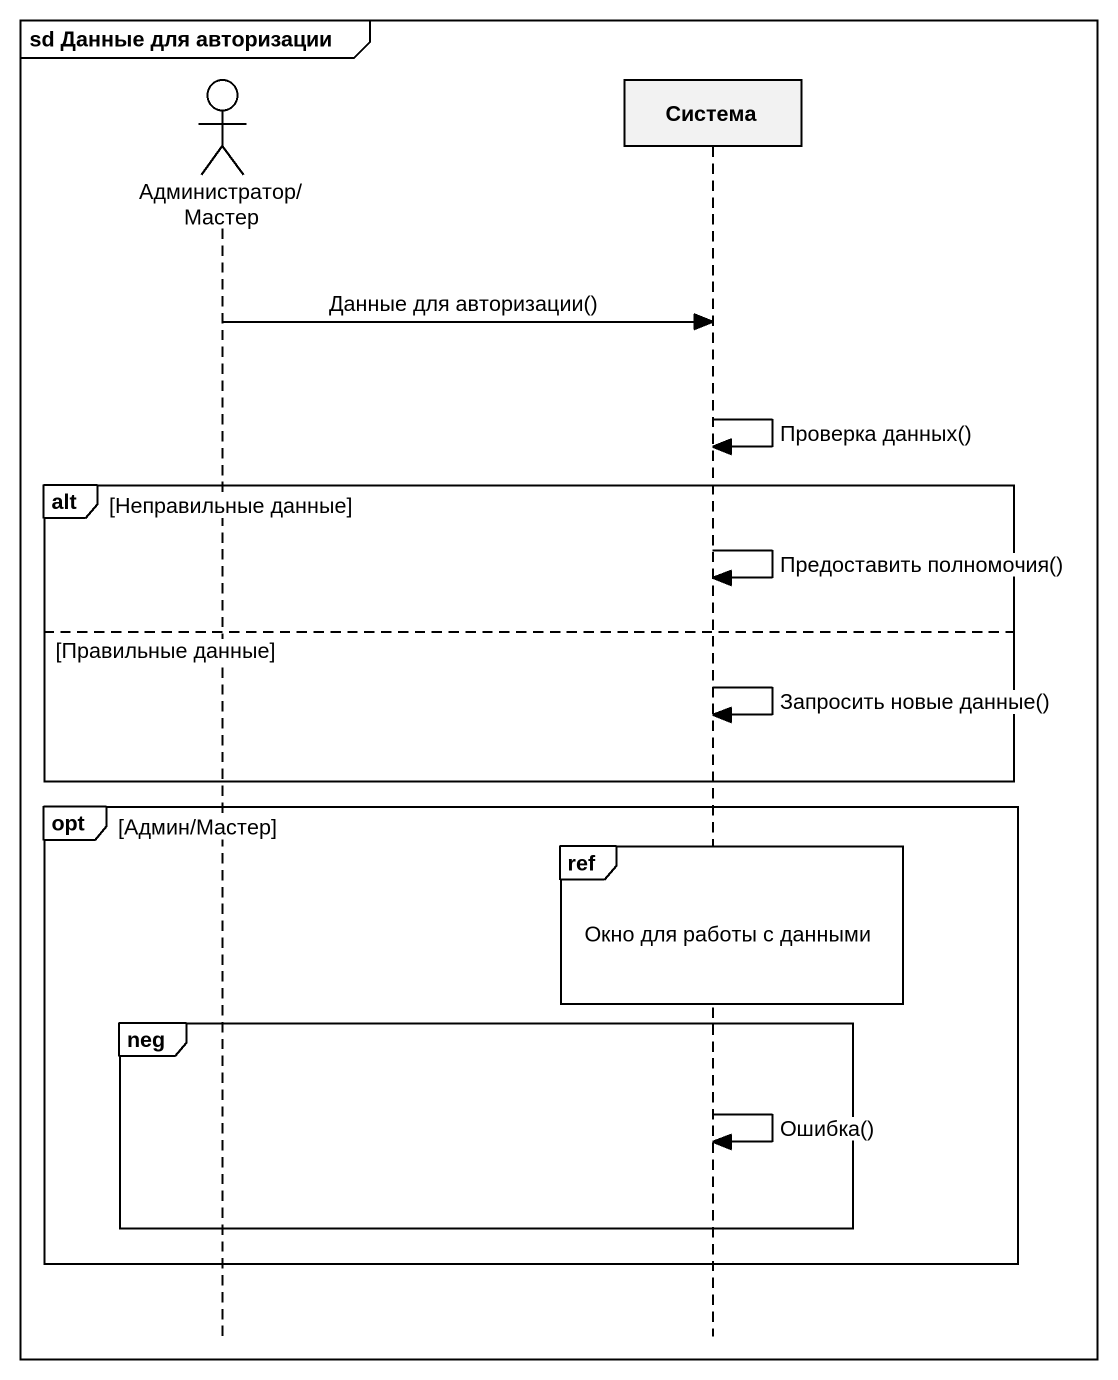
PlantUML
@startuml
mainframe sd Данные для авторизации
hide footbox
actor "Администратор/Мастер" as Администратор_Мастер
participant Система

Администратор_Мастер -> Система : Данные для авторизации()
Система -> Система : Проверка данных()
alt Неправильные данные
  Система -> Система : Предоставить полномочия()
else Правильные данные
  Система -> Система : Запросить новые данные()
end
opt Админ/Мастер
  ref over Система : Окно для работы с данными
  group neg
    Система -> Система : Ошибка()
  end
end
@enduml
